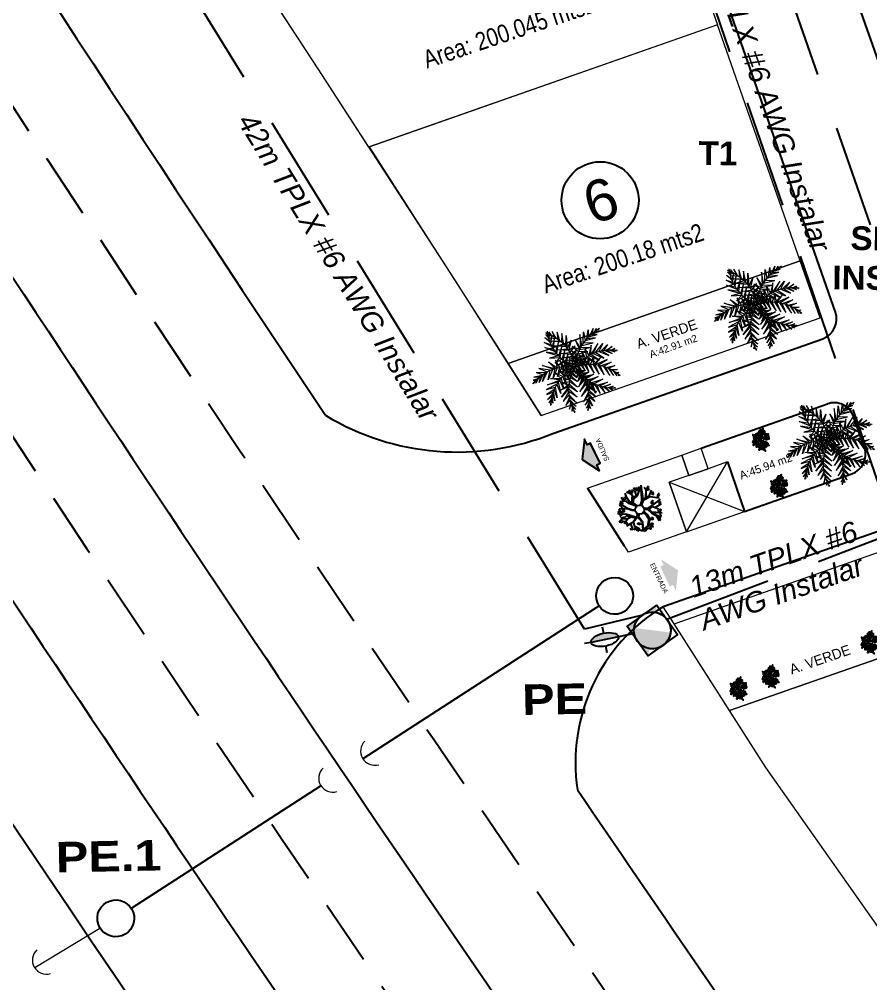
# Model space of a CAD drawing. Extents: x 604418 to 606014, y 1310869 to 1312555.
# Drawn here: x 605683.13 to 605724.48, y 1311068.61 to 1311115.45 of the extents above; entities that cross this region are included whole.
import ezdxf

# ---------------------------------------------------------------- set-up
doc = ezdxf.new("R2010")
doc.units = 0
doc.header["$MEASUREMENT"] = 0
for name, pattern in [('ACAD_ISO14W100', [24, 12, -3, 0, -3, 0, -3, 0, -3]), ('CONTINUA', [0]), ('DASHED', [0.75, 0.5, -0.25]), ('SUBTERRANEO', [4.7625, 3.175, -1.5875])]:
    doc.linetypes.add(name, pattern=pattern)
doc.layers.get('0').update_dxf_attribs({"color": 10})
doc.layers.add('1-Cartografia', color=7, linetype='Continuous', lineweight=13)
doc.layers.add('2.RED_MT_INSTALAR', color=1, linetype='ACAD_ISO14W100', lineweight=30)
for name, color, linetype in [('ANDENES-TITO', 2, 'Continuous'), ('APOYO EXISTENTE CONCRETO', 7, 'Continuous'), ('ARBOLES', 102, 'Continuous'), ('DETALLES', 7, 'Continuous'), ('FLORES', 7, 'Continuous'), ('HPC A INSTALAR', 1, 'Continuous'), ('MT A INSTALAR', 3, 'Continuous'), ('MUEBLES', 2, 'Continuous'), ('PALME-1', 82, 'Continuous'), ('parqueos', 4, 'Continuous'), ('Q01 - CALLES', 127, 'Continuous'), ('REMATES', 7, 'Continuous'), ('RETE SENCILLA', 7, 'Continuous'), ('VPORTS', 7, 'Continuous')]:
    doc.layers.add(name, color=color, linetype=linetype)
doc.styles.add('ARIAL', font='')
doc.styles.add('B', font='arial.ttf', dxfattribs={"height": 0.0254})
doc.styles.add('ROTULOS', font='arial.ttf', dxfattribs={"height": 3})
doc.styles.add('TSN - Arial Narrow', font='ARIALN.TTF')
doc.styles.get('ARIAL').set_extended_font_data('Arial Black', bold=True)
doc.linetypes.add('RAYAXXX', pattern='A,0.8,["XXX",Standard,S=0.08,R=0,X=0,Y=-0.04],-0.22', length=1.02)

# ---------------------------------------------------------------- blocks, each defined once
blk = doc.blocks.new('A$C48C97B70')
at = {"layer": 'PALME-1', "lineweight": 5}
for p, q in [((2.315, 6.6), (2.309, 6.418)), ((2.41, 6.325), (2.315, 6.6)), ((2.072, 6.54), (2.171, 6.533)), ((2.216, 6.497), (2.072, 6.54)), ((2.109, 6.384), (2.41, 6.325)), ((2.556, 6.176), (2.109, 6.384)), ((2.171, 6.148), (2.687, 6.026)), ((2.793, 5.89), (2.171, 6.148)), ((2.251, 5.877), (2.912, 5.72)), ((3.009, 5.561), (2.251, 5.877)), ((2.552, 6.547), (2.605, 6.122)), ((2.687, 6.026), (2.552, 6.547)), ((2.903, 6.407), (2.793, 5.89)), ((2.912, 5.72), (2.903, 6.407)), ((3.221, 6.198), (3.009, 5.561)), ((3.129, 5.334), (3.221, 6.198)), ((3.21, 5.152), (3.477, 5.948)), ((3.477, 5.948), (3.277, 4.976)), ((2.388, 5.472), (3.129, 5.334)), ((3.21, 5.152), (2.388, 5.472)), ((3.277, 4.976), (3.756, 5.506)), ((3.756, 5.506), (3.328, 4.818)), ((1.619, 4.431), (2.125, 3.798)), ((1.959, 3.803), (1.619, 4.431)), ((2.169, 4.399), (2.125, 3.798)), ((2.314, 3.783), (2.169, 4.399)), ((2.535, 5.1), (3.277, 4.976)), ((3.328, 4.818), (2.535, 5.1)), ((2.683, 4.767), (3.377, 4.635)), ((3.409, 4.484), (2.683, 4.767)), ((2.871, 4.392), (3.435, 4.33)), ((3.454, 4.176), (2.871, 4.392)), ((3.909, 4.977), (3.328, 4.818)), ((3.377, 4.635), (3.909, 4.977)), ((3.925, 4.65), (3.409, 4.484)), ((3.435, 4.33), (3.925, 4.65)), ((4.221, 3.864), (4.266, 4.448)), ((4.266, 4.448), (4.368, 3.915)), ((4.516, 3.959), (4.561, 4.59)), ((4.561, 4.59), (4.7, 4.004)), ((5.099, 4.709), (4.7, 4.004)), ((4.863, 4.035), (5.099, 4.709)), ((5.621, 4.675), (4.863, 4.035)), ((5.049, 4.06), (5.621, 4.675)), ((5.248, 4.076), (5.963, 4.571)), ((5.963, 4.571), (5.505, 4.079)), ((5.691, 4.07), (6.298, 4.391)), ((6.298, 4.391), (5.897, 4.047)), ((0.485, 3.926), (0.936, 3.651)), ((1.136, 3.706), (0.485, 3.926)), ((1.318, 3.745), (0.768, 3.135)), ((0.768, 3.135), (1.136, 3.706)), ((0.788, 4.157), (1.318, 3.745)), ((1.572, 3.782), (0.788, 4.157)), ((1.109, 4.315), (1.959, 3.803)), ((1.771, 3.798), (1.109, 4.315)), ((1.771, 3.798), (1.195, 3.13)), ((1.195, 3.13), (1.572, 3.782)), ((1.595, 3.144), (1.959, 3.803)), ((2.125, 3.798), (1.595, 3.144)), ((1.958, 3.173), (2.314, 3.783)), ((2.467, 3.763), (1.958, 3.173)), ((2.375, 3.225), (2.621, 3.736)), ((2.773, 3.702), (2.375, 3.225)), ((2.483, 4.305), (2.467, 3.763)), ((2.621, 3.736), (2.483, 4.305)), ((2.661, 3.273), (2.911, 3.665)), ((2.742, 4.179), (2.773, 3.702)), ((2.911, 3.665), (2.742, 4.179)), ((2.956, 4.034), (3.027, 3.628)), ((3.19, 3.57), (2.956, 4.034)), ((3.012, 4.138), (3.464, 4.032)), ((3.469, 3.911), (3.012, 4.138)), ((3.181, 3.857), (3.468, 3.739)), ((3.462, 3.617), (3.181, 3.857)), ((3.893, 4.364), (3.454, 4.176)), ((3.464, 4.032), (3.893, 4.364)), ((3.468, 3.739), (3.827, 4.113)), ((3.827, 4.113), (3.469, 3.911)), ((3.685, 3.61), (3.842, 4.104)), ((3.842, 4.104), (3.836, 3.693)), ((3.836, 3.693), (4.254, 3.401)), ((3.945, 3.747), (4.03, 4.282)), ((4.254, 3.401), (3.945, 3.747)), ((4.03, 4.282), (4.076, 3.806)), ((4.076, 3.806), (4.544, 3.399)), ((4.544, 3.399), (4.221, 3.864)), ((4.368, 3.915), (4.964, 3.413)), ((4.964, 3.413), (4.516, 3.959)), ((4.7, 4.004), (5.327, 3.442)), ((5.327, 3.442), (4.863, 4.035)), ((5.049, 4.06), (5.724, 3.492)), ((5.724, 3.492), (5.248, 4.076)), ((5.505, 4.079), (6.145, 3.565)), ((6.145, 3.565), (5.691, 4.07)), ((5.897, 4.047), (6.422, 3.625)), ((6.068, 4.019), (6.59, 4.15)), ((6.422, 3.625), (6.068, 4.019)), ((6.59, 4.15), (6.19, 3.993)), ((6.261, 3.976), (6.658, 3.683)), ((6.462, 3.919), (6.749, 3.967)), ((6.658, 3.683), (6.462, 3.919)), ((6.749, 3.967), (6.592, 3.874)), ((6.706, 3.831), (6.813, 3.725)), ((6.813, 3.725), (6.759, 3.809)), ((0.172, 3.309), (0.083, 3.188)), ((0.083, 3.188), (0.123, 3.278)), ((0.108, 3.437), (0.277, 3.37)), ((0.398, 3.434), (0.108, 3.437)), ((0.236, 3.642), (0.655, 3.551)), ((0.772, 3.596), (0.236, 3.642)), ((0.588, 3.523), (0.242, 3.171)), ((0.242, 3.171), (0.398, 3.434)), ((0.936, 3.651), (0.485, 3.15)), ((0.485, 3.15), (0.772, 3.596)), ((2.517, 3.065), (2.973, 2.919)), ((3.058, 3.034), (2.517, 3.065)), ((3.027, 3.628), (2.661, 3.273)), ((3.248, 3.258), (2.731, 3.212)), ((2.731, 3.212), (3.134, 3.129)), ((2.982, 3.339), (3.19, 3.57)), ((3.302, 3.524), (2.982, 3.339)), ((3.331, 2.658), (3.058, 3.034)), ((3.134, 3.129), (3.331, 2.658)), ((3.387, 2.981), (3.248, 3.258)), ((3.333, 3.347), (3.387, 2.981)), ((3.534, 3.189), (3.34, 2.708)), ((3.34, 2.708), (3.598, 3.029)), ((3.494, 3.304), (3.845, 3.186)), ((3.845, 3.186), (3.534, 3.189)), ((3.581, 3.546), (3.927, 3.415)), ((3.598, 3.029), (4.106, 2.989)), ((4.106, 2.989), (3.647, 2.918)), ((3.927, 3.415), (3.685, 3.61)), ((1.792, 1.596), (2.581, 2.199)), ((1.871, 2.113), (2.646, 2.352)), ((2.581, 2.199), (1.871, 2.113)), ((2.103, 2.613), (2.646, 2.352)), ((2.729, 2.522), (2.103, 2.613)), ((2.305, 2.87), (2.804, 2.657)), ((2.885, 2.79), (2.305, 2.87)), ((3.06, 1.619), (2.581, 2.199)), ((2.646, 2.352), (3.06, 1.619)), ((3.166, 1.967), (2.729, 2.522)), ((2.804, 2.657), (3.166, 1.967)), ((3.27, 2.374), (2.885, 2.79)), ((2.973, 2.919), (3.27, 2.374)), ((3.647, 2.918), (3.373, 2.451)), ((3.373, 2.451), (3.71, 2.789)), ((3.785, 2.652), (3.45, 2.173)), ((3.45, 2.173), (3.866, 2.519)), ((3.953, 2.391), (3.586, 1.876)), ((3.586, 1.876), (4.066, 2.239)), ((3.71, 2.789), (4.331, 2.805)), ((4.331, 2.805), (3.785, 2.652)), ((3.866, 2.519), (4.646, 2.527)), ((3.926, 1.441), (4.066, 2.239)), ((4.646, 2.527), (3.953, 2.391)), ((4.066, 2.239), (4.908, 2.274)), ((4.908, 2.274), (4.172, 2.112)), ((2.516, 2.023), (1.792, 1.596)), ((2.457, 1.832), (1.821, 1.24)), ((1.821, 1.24), (2.399, 1.582)), ((2.399, 1.582), (2.764, 0.846)), ((2.926, 1.242), (2.457, 1.832)), ((2.516, 2.023), (2.926, 1.242)), ((4.172, 2.112), (3.926, 1.441)), ((4.35, 1.136), (4.172, 2.112)), ((4.3, 1.974), (5.183, 1.983)), ((4.3, 1.974), (4.35, 1.136)), ((5.183, 1.983), (4.444, 1.835)), ((4.444, 1.835), (4.68, 0.999)), ((4.68, 0.999), (4.639, 1.669)), ((4.639, 1.669), (5.461, 1.659)), ((5.461, 1.659), (4.789, 1.558)), ((4.789, 1.558), (5.053, 0.924)), ((2.369, 1.398), (1.925, 0.874)), ((1.925, 0.874), (2.347, 1.192)), ((2.338, 1.019), (2.097, 0.538)), ((2.097, 0.538), (2.337, 0.894)), ((2.647, 0.589), (2.338, 1.019)), ((2.338, 0.821), (2.539, 0.37)), ((2.347, 1.192), (2.647, 0.589)), ((2.764, 0.846), (2.369, 1.398)), ((5.053, 0.924), (4.963, 1.444)), ((4.963, 1.444), (5.636, 1.437)), ((5.636, 1.437), (5.112, 1.358)), ((5.112, 1.358), (5.431, 0.925)), ((5.431, 0.925), (5.223, 1.3)), ((5.289, 1.268), (5.782, 1.241)), ((5.782, 1.241), (5.48, 1.184)), ((5.48, 1.184), (5.67, 0.964)), ((5.67, 0.964), (5.609, 1.136)), ((5.724, 1.097), (5.874, 1.11)), ((5.874, 1.11), (5.78, 1.08)), ((2.351, 0.612), (2.242, 0.343)), ((2.242, 0.343), (2.366, 0.476)), ((2.539, 0.37), (2.351, 0.612)), ((2.384, 0.355), (2.464, 0.229)), ((2.464, 0.229), (2.394, 0.298))]:
    blk.add_line(p, q, dxfattribs=at)
for points in [[(2.17, 6.478), (2.241, 6.61), (2.176, 6.535)], [(2.227, 5.436), (1.748, 5.928), (2.191, 5.641)], [(2.17, 5.812), (1.897, 6.276), (2.16, 5.937)], [(2.155, 6.219), (2.027, 6.48), (2.16, 6.356)], [(2.156, 6.01), (2.325, 6.474), (2.155, 6.219)], [(2.191, 5.641), (2.448, 6.263), (2.17, 5.812)], [(2.271, 5.255), (2.584, 6.015), (2.227, 5.436)], [(4.907, 5.267), (5.211, 5.884), (5.087, 5.37)], [(5.242, 5.447), (5.588, 5.859), (5.357, 5.498)], [(2.418, 4.824), (1.666, 5.198), (2.495, 4.652)], [(2.346, 5.01), (1.67, 5.556), (2.271, 5.255)], [(2.418, 4.824), (2.773, 5.631), (2.346, 5.01)], [(2.57, 4.504), (2.932, 5.265), (2.495, 4.652)], [(4.256, 4.754), (4.053, 5.439), (4.142, 4.634)], [(4.393, 4.884), (4.496, 5.717), (4.256, 4.754)], [(4.545, 5.014), (4.834, 5.833), (4.75, 5.166)], [(4.75, 5.166), (5.571, 5.125), (4.907, 5.267)], [(5.087, 5.37), (5.76, 5.335), (5.242, 5.447)], [(5.424, 5.526), (5.918, 5.521), (5.621, 5.597)], [(5.621, 5.597), (5.824, 5.804), (5.752, 5.637)], [(5.87, 5.669), (6.018, 5.646), (5.926, 5.682)], [(2.495, 4.652), (1.781, 4.688), (2.57, 4.504)], [(2.665, 4.34), (2.047, 4.205), (2.57, 4.504)], [(2.749, 4.211), (3.062, 4.925), (2.665, 4.34)], [(2.936, 3.961), (3.195, 4.526), (2.84, 4.084)], [(3.681, 3.983), (3.437, 4.467), (3.752, 4.108)], [(3.836, 4.239), (3.531, 4.739), (3.925, 4.367)], [(4.019, 4.489), (3.686, 5.027), (4.142, 4.634)], [(3.925, 4.367), (4.703, 4.31), (4.019, 4.489)], [(4.142, 4.634), (4.98, 4.546), (4.256, 4.754)], [(4.393, 4.884), (5.273, 4.819), (4.545, 5.014)], [(2.84, 4.084), (2.267, 3.963), (2.749, 4.211)], [(3.03, 3.852), (2.492, 3.783), (2.936, 3.961)], [(3.235, 3.642), (2.716, 3.653), (3.112, 3.763)], [(3.112, 3.763), (3.275, 4.247), (3.03, 3.852)], [(3.325, 3.56), (3.354, 3.929), (3.235, 3.642)], [(3.551, 3.72), (3.388, 4.212), (3.624, 3.876)], [(3.504, 3.607), (3.861, 3.703), (3.551, 3.72)], [(3.624, 3.876), (4.134, 3.884), (3.681, 3.983)], [(3.73, 3.458), (4.128, 3.79), (3.902, 3.447)], [(3.752, 4.108), (4.371, 4.052), (3.836, 4.239)], [(4.023, 3.434), (4.383, 3.838), (4.165, 3.413)], [(4.318, 3.383), (4.671, 3.85), (4.469, 3.347)], [(4.618, 3.304), (4.996, 3.811), (4.797, 3.243)], [(2.039, 2.865), (1.395, 3.175), (2.176, 2.959)], [(2.338, 3.057), (1.86, 3.471), (2.176, 2.959)], [(2.176, 2.959), (2.13, 2.118), (2.039, 2.865)], [(2.614, 3.199), (2.169, 3.579), (2.474, 3.131)], [(2.474, 3.131), (2.407, 2.354), (2.338, 3.057)], [(2.892, 3.311), (2.453, 3.629), (2.757, 3.26)], [(2.757, 3.26), (2.714, 2.641), (2.614, 3.199)], [(3.173, 3.397), (2.712, 3.637), (3.007, 3.35)], [(3.007, 3.35), (2.918, 2.847), (2.892, 3.311)], [(3.291, 3.426), (3.14, 3.089), (3.173, 3.397)], [(3.645, 3.048), (3.314, 2.661), (3.689, 2.935)], [(3.524, 3.316), (3.359, 2.985), (3.577, 3.207)], [(3.577, 3.207), (4.054, 3.003), (3.645, 3.048)], [(3.608, 3.461), (3.828, 3.163), (3.73, 3.458)], [(3.689, 2.935), (4.213, 2.799), (3.735, 2.799)], [(3.902, 3.447), (4.096, 2.975), (4.023, 3.434)], [(4.165, 3.413), (4.34, 2.817), (4.318, 3.383)], [(4.469, 3.347), (4.701, 2.603), (4.618, 3.304)], [(4.951, 3.181), (5.513, 3.622), (4.797, 3.243)], [(4.797, 3.243), (5.023, 2.432), (4.951, 3.181)], [(5.122, 3.102), (5.935, 3.312), (4.951, 3.181)], [(5.122, 3.102), (5.384, 2.259), (5.298, 3.008)], [(5.298, 3.008), (6.166, 3.04), (5.516, 2.873)], [(1.429, 2.305), (0.772, 2.102), (1.299, 2.143)], [(1.737, 2.622), (0.883, 2.467), (1.554, 2.443)], [(1.889, 2.751), (1.05, 2.782), (2.039, 2.865)], [(1.554, 2.443), (1.465, 1.626), (1.429, 2.305)], [(1.889, 2.751), (1.814, 1.872), (1.737, 2.622)], [(3.815, 2.498), (3.259, 1.952), (3.845, 2.347)], [(3.735, 2.799), (3.284, 2.372), (3.778, 2.649)], [(3.778, 2.649), (4.355, 2.548), (3.815, 2.498)], [(3.845, 2.347), (4.468, 2.241), (3.872, 2.159)], [(5.516, 2.873), (5.778, 2.094), (5.667, 2.764)], [(5.667, 2.764), (6.352, 2.708), (5.829, 2.634)], [(5.829, 2.634), (6.043, 1.995), (5.957, 2.518)], [(5.957, 2.518), (6.468, 2.348), (6.047, 2.431)], [(6.097, 2.378), (6.274, 1.917), (6.236, 2.221)], [(6.236, 2.221), (6.503, 2.108), (6.321, 2.114)], [(1.198, 2.002), (0.737, 1.726), (1.13, 1.897)], [(0.99, 1.652), (0.753, 1.484), (0.93, 1.529)], [(1.092, 1.835), (1.018, 1.347), (0.99, 1.652)], [(1.299, 2.143), (1.227, 1.473), (1.198, 2.002)], [(3.872, 2.159), (3.253, 1.588), (3.887, 1.994)], [(3.895, 1.806), (3.264, 1.188), (3.891, 1.606)], [(3.891, 1.606), (4.315, 0.848), (3.87, 1.351)], [(3.887, 1.994), (4.536, 1.694), (3.872, 2.159)], [(3.895, 1.806), (4.452, 1.178), (3.887, 1.994)], [(6.394, 2.016), (6.426, 1.87), (6.427, 1.969)], [(0.88, 1.418), (0.879, 1.268), (0.858, 1.364)], [(3.87, 1.351), (3.296, 0.762), (3.843, 1.166)], [(3.8, 0.963), (3.329, 0.481), (3.756, 0.796)], [(3.756, 0.796), (3.836, 0.264), (3.718, 0.676)], [(3.843, 1.166), (4.104, 0.531), (3.8, 0.963)], [(3.694, 0.607), (3.365, 0.24), (3.618, 0.413)], [(3.507, 0.179), (3.392, 0.083), (3.48, 0.128)], [(3.618, 0.413), (3.639, 0.123), (3.562, 0.288)]]:
    blk.add_lwpolyline(points, dxfattribs=at)
for centre, start, end in [((5.589, 6.144), 171.01045, 231.44645), ((6.694, 2.334), 100.47619, 160.91219), ((4.041, 0.074), 99.94926, 160.38526), ((0.46, 1.763), 329.11631, 29.5523), ((3.594, 0.025), 32.00062, 92.43661)]:
    blk.add_arc(centre, 3.435, start, end, dxfattribs=at)
at = {"layer": 'PALME-1', "lineweight": 5, "extrusion": (0, 0, -1)}
for centre, major_axis, start_param, end_param in [((0.035, 3.843), (2.429, 2.429), -0.156897, 0.89791), ((1.947, 0.368), (-2.429, 2.429), 0.182844, 1.237651), ((5.421, 0.645), (-2.429, 2.429), 0.173647, 1.228454), ((5.771, 0.927), (2.429, 2.429), 3.700109, 4.754916), ((6.759, 4.372), (-2.429, 2.429), 4.173367, 5.228174)]:
    blk.add_ellipse(centre, major_axis=major_axis, ratio=1, start_param=start_param, end_param=end_param, dxfattribs=at)
blk = doc.blocks.new('p_arbol04')
at = {"layer": 'ARBOLES', "color": 1}
for p, q in [((-2.25, 1.32), (-2.4, 1.19)), ((-2.07, 1.38), (-2.25, 1.32)), ((-1.95, 1.3), (-2.07, 1.38)), ((-0.96, 2.01), (-1.09, 1.8)), ((-1.09, 1.8), (-0.98, 1.62)), ((-0.98, 1.62), (-0.83, 1.8)), ((-0.96, 2.01), (-0.87, 1.99)), ((-0.83, 1.8), (-0.87, 1.99)), ((-0.43, 2.09), (-0.27, 1.8)), ((-0.43, 2.09), (-0.23, 2.09)), ((-0.27, 1.8), (-0.04, 1.8)), ((-0.08, 1.96), (-0.23, 2.09)), ((-0.04, 1.8), (-0.08, 1.96)), ((1.01, 1.88), (0.86, 1.75)), ((0.86, 1.75), (1.08, 1.7)), ((1.2, 1.93), (1.01, 1.88)), ((1.08, 1.7), (1.27, 1.72)), ((1.31, 1.86), (1.2, 1.93)), ((1.27, 1.72), (1.31, 1.86)), ((1.77, 1.72), (1.65, 1.51)), ((1.65, 1.51), (1.76, 1.32)), ((1.76, 1.32), (1.91, 1.51)), ((1.77, 1.72), (1.87, 1.7)), ((1.91, 1.51), (1.87, 1.7)), ((-3.09, 0.4), (-2.93, 0.1)), ((-3.09, 0.4), (-2.89, 0.4)), ((-2.93, 0.1), (-2.7, 0.1)), ((-2.74, 0.26), (-2.89, 0.4)), ((-2.7, 0.1), (-2.74, 0.26)), ((-2.4, 1.19), (-2.18, 1.14)), ((-2.18, 1.14), (-1.99, 1.16)), ((-1.99, 1.16), (-1.95, 1.3)), ((-1.69, 1.09), (-1.73, 0.95)), ((-1.73, 0.95), (-1.62, 0.77)), ((-1.54, 1.11), (-1.69, 1.09)), ((-1.62, 0.77), (-1.58, 0.79)), ((-1.58, 0.79), (-1.47, 0.9)), ((-1.47, 0.9), (-1.54, 1.11)), ((2.81, 0.63), (2.66, 0.5)), ((2.66, 0.5), (2.88, 0.45)), ((3, 0.69), (2.81, 0.63)), ((2.88, 0.45), (3.07, 0.47)), ((3.11, 0.61), (3, 0.69)), ((3.07, 0.47), (3.11, 0.61)), ((-2.61, -0.3), (-2.74, -0.51)), ((-2.74, -0.51), (-2.63, -0.69)), ((-2.63, -0.69), (-2.48, -0.51)), ((-2.61, -0.3), (-2.52, -0.32)), ((-2.48, -0.51), (-2.52, -0.32)), ((1.76, -1.09), (1.61, -1.22)), ((1.61, -1.22), (1.83, -1.28)), ((1.95, -1.04), (1.76, -1.09)), ((1.83, -1.28), (2.02, -1.25)), ((2.06, -1.12), (1.95, -1.04)), ((2.02, -1.25), (2.06, -1.12)), ((2.7, -0.32), (2.66, -0.45)), ((2.66, -0.45), (2.77, -0.64)), ((2.85, -0.29), (2.7, -0.32)), ((2.77, -0.64), (2.81, -0.61)), ((2.81, -0.61), (2.92, -0.51)), ((2.92, -0.51), (2.85, -0.29)), ((3.03, -1.09), (2.88, -1.22)), ((2.88, -1.22), (3.11, -1.28)), ((3.22, -1.04), (3.03, -1.09)), ((3.11, -1.28), (3.3, -1.25)), ((3.33, -1.12), (3.22, -1.04)), ((3.3, -1.25), (3.33, -1.12)), ((-2.87, -1.36), (-2.7, -1.65)), ((-2.87, -1.36), (-2.67, -1.36)), ((-2.7, -1.65), (-2.48, -1.65)), ((-2.52, -1.49), (-2.67, -1.36)), ((-2.48, -1.65), (-2.52, -1.49)), ((-2.24, -2.02), (-2.37, -2.23)), ((-2.37, -2.23), (-2.25, -2.42)), ((-2.25, -2.42), (-2.1, -2.23)), ((-2.24, -2.02), (-2.14, -2.05)), ((-2.1, -2.23), (-2.14, -2.05)), ((-1.67, -1.68), (-1.55, -1.62)), ((-1.61, -1.87), (-1.67, -1.68)), ((-1.52, -2.01), (-1.61, -1.87)), ((-1.55, -1.62), (-1.41, -1.72)), ((-1.41, -1.87), (-1.52, -2.01)), ((-1.41, -1.72), (-1.41, -1.87)), ((-0.02, -2.52), (0.15, -2.82)), ((-0.02, -2.52), (0.18, -2.52)), ((0.33, -2.66), (0.18, -2.52)), ((1.48, -2.55), (1.65, -2.84)), ((1.48, -2.55), (1.68, -2.55)), ((1.83, -2.68), (1.68, -2.55)), ((2.4, -1.83), (2.36, -1.97)), ((2.36, -1.97), (2.47, -2.15)), ((2.55, -1.81), (2.4, -1.83)), ((2.47, -2.15), (2.51, -2.13)), ((2.51, -2.13), (2.62, -2.02)), ((2.62, -2.02), (2.55, -1.81)), ((-1.65, -2.9), (-1.8, -3.03)), ((-1.8, -3.03), (-1.58, -3.08)), ((-1.47, -2.84), (-1.65, -2.9)), ((-1.58, -3.08), (-1.39, -3.06)), ((-1.35, -2.92), (-1.47, -2.84)), ((-1.39, -3.06), (-1.35, -2.92)), ((-1.19, -2.97), (-1.32, -3.18)), ((-0.98, -3.16), (-1.09, -3.35)), ((-1.09, -3.35), (-0.98, -3.53)), ((-0.87, -3.16), (-0.98, -3.14)), ((-0.98, -3.53), (-0.83, -3.35)), ((-0.83, -3.35), (-0.87, -3.16)), ((-0.66, -2.98), (-0.49, -3.27)), ((-0.66, -2.98), (-0.45, -2.98)), ((-0.49, -3.27), (-0.27, -3.27)), ((-0.3, -3.11), (-0.45, -2.98)), ((-0.27, -3.27), (-0.3, -3.11)), ((0.15, -2.82), (0.37, -2.82)), ((0.37, -2.82), (0.33, -2.66)), ((0.8, -3.24), (0.67, -3.45)), ((0.67, -3.45), (0.78, -3.64)), ((0.78, -3.64), (0.93, -3.45)), ((0.8, -3.24), (0.9, -3.27)), ((0.93, -3.45), (0.9, -3.27)), ((1.65, -2.84), (1.87, -2.84)), ((1.87, -2.84), (1.83, -2.68))]:
    blk.add_line(p, q, dxfattribs=at)
at = {"layer": 'ARBOLES'}
for p, q in [((-1.98, 0.65), (-1.85, 1.57)), ((-1.07, 0.75), (-1.81, 1.55)), ((-1.14, 1.51), (-1.48, 1.85)), ((-1.41, 1.11), (-1.36, 1.9)), ((-1, 0.76), (-1.21, 2.04)), ((-0.41, 1.55), (-1.03, 2.13)), ((-0.62, 1.75), (-0.41, 2.36)), ((-0.37, 1.09), (-0.41, 1.55)), ((-0.18, 0.97), (0.05, 1.88)), ((0.02, 0.88), (0.74, 1.39)), ((0.05, 1.88), (0.35, 2.36)), ((0.76, 1.7), (0.54, 2.32)), ((0.64, 1.2), (0.78, 1.37)), ((0.74, 1.39), (0.8, 2.29)), ((0.77, 1.94), (1.1, 2.18)), ((0.78, 1.37), (0.78, 1.94)), ((1.12, 1.01), (1.72, 1.99)), ((2.58, 1.48), (1.36, 0.04)), ((1.98, 0.83), (2.18, 1.57)), ((-2.49, -0.25), (-2.83, 0.07)), ((-2.14, -0.12), (-2.67, 0.51)), ((-2.08, 0.23), (-2.6, 0.6)), ((-2.08, 0.74), (-2.54, 0.81)), ((-1.77, 0.21), (-2.44, 0.25)), ((-1.72, 0.41), (-2.41, 1.04)), ((-1.77, 0.21), (-1.62, -0.24)), ((-1.19, -0.84), (-1.72, 0.41)), ((-0.78, 0.09), (-1.07, 0.75)), ((-0.71, 0.11), (-1, 0.76)), ((-0.52, -0.23), (-0.78, 0.09)), ((-0.43, -0.13), (-0.71, 0.11)), ((-0.05, 0.2), (-0.37, 1.09)), ((-0.01, 0.62), (-0.18, 0.97)), ((-0.06, 0.02), (-0.05, 0.2)), ((-0.01, 0.62), (0.02, 0.88)), ((0.12, 0.65), (0.61, 1.04)), ((0.14, 0), (0.12, 0.65)), ((0.61, 1.04), (1.16, 0.87)), ((0.7, 1.17), (0.64, 1.2)), ((0.71, 1.16), (1.12, 1.01)), ((1.03, -0.05), (1.98, 0.83)), ((1.16, 0.87), (1.57, 1.06)), ((1.36, 0.04), (1.72, -0.14)), ((1.57, 1.06), (2.28, 1.3)), ((1.72, -0.14), (2.54, 0.51)), ((1.82, -0.19), (2.38, 0.38)), ((1.98, 0.83), (2.41, 1.3)), ((2.54, 0.51), (2.64, 0.95)), ((2.54, 0.51), (2.93, 0.27)), ((-1.88, -1.05), (-2.9, -0.75)), ((-2.05, -0.21), (-2.86, -0.28)), ((-2.31, -0.92), (-2.5, -1.37)), ((-1.62, -0.24), (-2.14, -0.12)), ((-1.82, -1.07), (-2.14, -1.47)), ((-1.55, -0.37), (-2.05, -0.21)), ((-1.26, -0.98), (-1.88, -1.05)), ((-1, -1.07), (-1.82, -1.07)), ((-1.26, -0.95), (-1.55, -0.37)), ((-0.87, -0.89), (-1.19, -0.84)), ((-0.93, -1.07), (-1.04, -1.87)), ((-1, -1.07), (-0.93, -1.07)), ((-0.8, -1.07), (-0.98, -1.93)), ((-0.87, -0.89), (-0.62, -0.71)), ((-0.53, -0.91), (-0.8, -1.07)), ((-0.8, -1.07), (-0.8, -1.07)), ((-0.04, -1.18), (0.02, -1.72)), ((0.18, -1.14), (0.18, -1.72)), ((0.39, -1), (0.71, -1.35)), ((0.87, -1.33), (0.47, -0.9)), ((0.5, -0.29), (1.03, -0.05)), ((0.55, -0.43), (1.13, -0.19)), ((1.13, -0.19), (1.36, -0.12)), ((1.36, -0.12), (2.25, -0.47)), ((1.82, -0.19), (2.21, -0.35)), ((2.21, -0.35), (3, -0.03)), ((2.25, -0.47), (2.93, -1.49)), ((-2.29, -1.81), (-2.64, -1.81)), ((-2.14, -1.47), (-2.44, -2.18)), ((-2.15, -1.48), (-1.98, -2.16)), ((-1.98, -2.16), (-2.14, -2.51)), ((-1.03, -2.86), (-2.14, -2.6)), ((-0.98, -1.93), (-1.95, -2.89)), ((-1.53, -2.44), (-1.76, -2.68)), ((-1.15, -2.05), (-1.54, -2.45)), ((-0.05, -2.42), (-1.19, -2.97)), ((-1.04, -1.87), (-1.15, -2.05)), ((-0.18, -2.39), (-1.03, -2.86)), ((0.02, -1.72), (-0.18, -2.39)), ((0.18, -1.72), (-0.05, -2.42)), ((0.71, -1.35), (0.71, -2.14)), ((0.71, -2.14), (0.87, -2.79)), ((0.87, -1.51), (0.8, -2.05)), ((0.8, -2.05), (1.17, -2.44)), ((0.8, -2.23), (1.13, -3.44)), ((0.8, -2.23), (1.33, -2.67)), ((0.87, -1.33), (1.89, -1.56)), ((0.87, -1.51), (1.49, -1.63)), ((1.17, -2.44), (1.66, -3.14)), ((1.49, -1.63), (1.72, -2.42)), ((1.59, -1.97), (2.57, -2.25)), ((1.89, -1.56), (2.9, -1.74)), ((-0.74, -2.76), (-0.54, -3.53)), ((0.87, -2.79), (0.61, -3.55)), ((1.43, -2.81), (1.2, -3.37))]:
    blk.add_line(p, q, dxfattribs=at)
blk.add_circle((-0.03, -0.58), 0.6, dxfattribs=at)
blk = doc.blocks.new('FLORES-1')
at = {"color": 86, "linetype": 'Continuous'}
for p, q in [((0.05, 0.385), (0.045, 0.422)), ((0.05, 0.382), (0.061, 0.281)), ((0.054, 0.385), (0.068, 0.419)), ((-0.188, 0.272), (-0.183, 0.181)), ((-0.183, 0.181), (-0.159, 0.155)), ((-0.159, 0.155), (-0.182, 0.283)), ((-0.141, 0.099), (-0.027, -0.013)), ((-0.074, 0.088), (-0.105, 0.101)), ((-0.064, 0.077), (-0.101, 0.09)), ((0.056, 0.146), (-0.002, 0.01)), ((0.168, 0.017), (0.07, -0.012)), ((0.168, 0.017), (0.196, 0.029)), ((0.23, 0.294), (0.188, 0.231))]:
    blk.add_line(p, q, dxfattribs=at)
at = {"color": 1, "linetype": 'Continuous'}
for p, q in [((-0.183, 0.183), (-0.196, 0.169)), ((0.056, 0.146), (0.064, 0.192)), ((0.069, 0.177), (0.069, 0.199))]:
    blk.add_line(p, q, dxfattribs=at)
at = {"color": 86, "linetype": 'Continuous'}
for points in [[(-0.217, 0.356), (-0.235, 0.368), (-0.251, 0.364), (-0.223, 0.355)], [(0.062, 0.261), (-0.009, 0.344), (-0.042, 0.357), (0.067, 0.244)], [(0.041, 0.367), (-0.039, 0.398), (-0.032, 0.385), (0.038, 0.363)], [(0.078, 0.41), (0.053, 0.382)], [(0.06, 0.318), (0.146, 0.399), (0.146, 0.372), (0.056, 0.312)], [(0.102, 0.471), (0.12, 0.499), (0.122, 0.485), (0.114, 0.464)], [(0.194, 0.245), (0.178, 0.395), (0.192, 0.388), (0.198, 0.257), (0.217, 0.334), (0.218, 0.299), (0.203, 0.259)], [(0.333, 0.356), (0.368, 0.404), (0.371, 0.393), (0.338, 0.35)], [(-0.3, 0.135), (-0.385, 0.181), (-0.363, 0.19), (-0.305, 0.159)], [(-0.223, 0.04), (-0.262, -0.01), (-0.273, -0.009), (-0.233, 0.049)], [(-0.219, 0.287), (-0.27, 0.256), (-0.269, 0.243), (-0.208, 0.289)], [(-0.17, 0.299), (-0.144, 0.266), (-0.019, -0.02)], [(-0.078, 0.029), (-0.159, 0.014), (-0.167, 0.003), (-0.073, 0.029)], [(-0.136, 0.247), (-0.09, 0.317), (-0.09, 0.296), (-0.132, 0.248)], [(-0.104, 0.181), (-0.069, 0.258), (-0.065, 0.242), (-0.102, 0.175)], [(-0.071, 0.106), (-0.022, 0.181), (-0.019, 0.155), (-0.068, 0.101)], [(0.004, -0.008), (-0.032, 0.064), (-0.046, 0.045), (0.001, -0.001)], [(0.024, 0.093), (-0.016, 0.254), (-0.03, 0.244), (0.026, 0.082)], [(-0.003, 0.006), (0.12, -0.041), (0.116, -0.073), (0.006, -0.002)], [(0, 0.014), (0.133, 0.064), (0.132, 0.042), (0.004, 0.013)], [(0.044, 0.117), (0.149, 0.129), (0.134, 0.111), (0.045, 0.114)], [(0.062, 0.168), (0.163, 0.241), (0.154, 0.275), (0.06, 0.167)], [(0.129, 0.002), (0.184, -0.022), (0.193, -0.017), (0.134, 0.002)], [(0.179, 0.183), (0.282, 0.17), (0.286, 0.151), (0.178, 0.18)], [(0.196, 0.245), (0.339, 0.231), (0.342, 0.253), (0.198, 0.247)], [(0.262, 0.015), (0.304, -0.01), (0.288, -0.016), (0.26, 0.004)], [(0.264, 0.078), (0.276, 0.111), (0.287, 0.094), (0.268, 0.079)], [(-0.019, -0.02), (-0.132, -0.038), (-0.144, -0.059), (-0.021, -0.02)], [(0.01, -0.004), (-0.054, -0.123), (-0.011, -0.107), (0.004, -0.008)], [(0.006, -0.002), (0.047, -0.107), (0.08, -0.101), (0.01, -0.004)]]:
    blk.add_lwpolyline(points, dxfattribs=at)
at = {"color": 1, "linetype": 'Continuous'}
for points in [[(-0.157, 0.318), (-0.107, 0.327), (-0.161, 0.329), (-0.128, 0.346), (-0.163, 0.335), (-0.148, 0.355), (-0.167, 0.338), (-0.169, 0.36), (-0.176, 0.339), (-0.18, 0.36), (-0.181, 0.338), (-0.191, 0.359), (-0.192, 0.336), (-0.209, 0.354), (-0.2, 0.336), (-0.227, 0.342), (-0.209, 0.328), (-0.239, 0.333), (-0.212, 0.32), (-0.244, 0.321), (-0.209, 0.317), (-0.238, 0.301), (-0.202, 0.317), (-0.228, 0.286), (-0.194, 0.311), (-0.202, 0.277), (-0.182, 0.31), (-0.176, 0.275), (-0.173, 0.31), (-0.152, 0.282), (-0.163, 0.32), (-0.123, 0.296), (-0.161, 0.315)], [(0.084, 0.441), (0.152, 0.44), (0.085, 0.447), (0.124, 0.455), (0.072, 0.453), (0.087, 0.468), (0.06, 0.456), (0.064, 0.474), (0.051, 0.456), (0.05, 0.474), (0.045, 0.457), (0.036, 0.47), (0.04, 0.457), (0.023, 0.465), (0.033, 0.457), (0.015, 0.47), (0.017, 0.454), (-0.001, 0.459), (0.011, 0.451), (-0.017, 0.462), (-0.001, 0.45), (-0.035, 0.448), (-0.004, 0.442), (-0.047, 0.437), (0.006, 0.44), (-0.037, 0.419), (0.016, 0.439), (-0.004, 0.418), (0.022, 0.443), (0.016, 0.409), (0.033, 0.442), (0.036, 0.418), (0.042, 0.442), (0.05, 0.41), (0.048, 0.441), (0.076, 0.417), (0.065, 0.439), (0.107, 0.412), (0.074, 0.44), (0.127, 0.42), (0.089, 0.442)], [(0.271, 0.347), (0.243, 0.307), (0.28, 0.334), (0.258, 0.297), (0.289, 0.324), (0.268, 0.282), (0.294, 0.316), (0.29, 0.273), (0.305, 0.315), (0.317, 0.258), (0.315, 0.304), (0.35, 0.265), (0.327, 0.307), (0.374, 0.287), (0.344, 0.313), (0.369, 0.309), (0.332, 0.326), (0.352, 0.33), (0.324, 0.336), (0.331, 0.347), (0.316, 0.346), (0.319, 0.362), (0.304, 0.362), (0.306, 0.384), (0.293, 0.373), (0.294, 0.392), (0.278, 0.386), (0.273, 0.409), (0.265, 0.386), (0.251, 0.419), (0.262, 0.377), (0.224, 0.401), (0.259, 0.375), (0.21, 0.378), (0.259, 0.367), (0.215, 0.357), (0.268, 0.358), (0.22, 0.342), (0.271, 0.351), (0.226, 0.329), (0.266, 0.341)], [(-0.161, 0.17), (-0.138, 0.187), (-0.16, 0.156), (-0.125, 0.173), (-0.153, 0.149), (-0.107, 0.154), (-0.149, 0.14), (-0.102, 0.131), (-0.151, 0.128), (-0.104, 0.11), (-0.151, 0.116), (-0.105, 0.094), (-0.159, 0.11), (-0.131, 0.072), (-0.17, 0.108), (-0.151, 0.054), (-0.173, 0.105), (-0.174, 0.045), (-0.182, 0.107), (-0.196, 0.04), (-0.198, 0.11), (-0.221, 0.046), (-0.215, 0.11), (-0.243, 0.051), (-0.228, 0.109), (-0.27, 0.068), (-0.238, 0.119), (-0.29, 0.093), (-0.248, 0.129), (-0.305, 0.123), (-0.257, 0.144), (-0.311, 0.148), (-0.257, 0.153), (-0.304, 0.169), (-0.253, 0.161), (-0.287, 0.186), (-0.248, 0.17), (-0.262, 0.201), (-0.24, 0.176), (-0.237, 0.213), (-0.23, 0.179), (-0.217, 0.217), (-0.218, 0.176), (-0.199, 0.215), (-0.205, 0.178), (-0.188, 0.215), (-0.195, 0.173)], [(-0.177, 0.172), (-0.183, 0.168), (-0.179, 0.175)], [(-0.169, 0.164), (-0.172, 0.161), (-0.169, 0.165)], [(-0.166, 0.196), (-0.161, 0.206), (-0.167, 0.2)], [(-0.161, 0.176), (-0.147, 0.195), (-0.163, 0.183)], [(0.079, 0.181), (0.071, 0.145), (0.07, 0.173)], [(0.081, 0.193), (0.082, 0.199), (0.083, 0.195)], [(0.099, 0.195), (0.086, 0.154), (0.085, 0.185)], [(0.149, 0.231), (0.179, 0.239), (0.147, 0.224), (0.194, 0.21), (0.144, 0.217), (0.19, 0.193), (0.15, 0.195), (0.17, 0.167), (0.12, 0.192), (0.135, 0.159), (0.112, 0.2), (0.11, 0.152), (0.101, 0.196)], [(0.225, 0.069), (0.258, 0.082), (0.237, 0.065), (0.264, 0.069), (0.237, 0.056), (0.266, 0.058), (0.237, 0.05), (0.272, 0.045), (0.243, 0.04), (0.273, 0.027), (0.245, 0.035), (0.257, 0.006), (0.236, 0.028), (0.245, -0.007), (0.232, 0.025), (0.222, -0.015), (0.224, 0.023), (0.2, -0.002), (0.211, 0.024), (0.176, 0.009), (0.206, 0.034), (0.159, 0.034), (0.197, 0.043), (0.157, 0.052), (0.192, 0.054), (0.163, 0.077), (0.196, 0.063), (0.188, 0.095), (0.202, 0.068), (0.213, 0.106), (0.218, 0.075), (0.244, 0.104), (0.229, 0.067)]]:
    blk.add_lwpolyline(points, dxfattribs=at)
at = {"color": 50, "linetype": 'Continuous'}
for points in [[(-0.161, 0.317), (-0.16, 0.319), (-0.16, 0.324), (-0.162, 0.328), (-0.169, 0.335), (-0.171, 0.336), (-0.182, 0.337), (-0.192, 0.335), (-0.203, 0.327), (-0.207, 0.32), (-0.204, 0.314), (-0.198, 0.311), (-0.188, 0.312), (-0.178, 0.313), (-0.167, 0.315), (-0.159, 0.317)], [(0.043, 0.454), (0.04, 0.455), (0.029, 0.455), (0.02, 0.453), (0.007, 0.451), (-0.004, 0.448), (-0.008, 0.445), (-0.004, 0.442), (0.015, 0.441), (0.033, 0.442), (0.055, 0.441), (0.069, 0.441), (0.084, 0.443), (0.081, 0.452), (0.067, 0.455), (0.053, 0.455), (0.039, 0.453)], [(0.278, 0.38), (0.271, 0.381), (0.263, 0.378), (0.262, 0.372), (0.268, 0.362), (0.275, 0.351), (0.288, 0.337), (0.301, 0.321), (0.317, 0.307), (0.326, 0.313), (0.322, 0.329), (0.315, 0.34), (0.307, 0.35), (0.294, 0.366), (0.28, 0.377)], [(0.117, 0.232), (0.11, 0.234), (0.1, 0.236), (0.088, 0.236), (0.074, 0.234), (0.063, 0.228), (0.054, 0.219), (0.051, 0.211), (0.054, 0.204), (0.063, 0.201), (0.08, 0.2), (0.086, 0.199)], [(0.104, 0.197), (0.108, 0.196), (0.124, 0.195), (0.137, 0.199), (0.144, 0.211), (0.139, 0.22), (0.136, 0.222)], [(0.231, 0.049), (0.23, 0.053), (0.227, 0.057), (0.219, 0.062), (0.207, 0.062), (0.2, 0.056), (0.204, 0.049), (0.207, 0.041), (0.214, 0.031), (0.224, 0.03), (0.232, 0.031), (0.237, 0.039), (0.234, 0.048), (0.23, 0.052)]]:
    blk.add_lwpolyline(points, dxfattribs=at)
blk.add_lwpolyline([(-0.175, 0.155), (-0.175, 0.155), (-0.179, 0.155), (-0.183, 0.156), (-0.186, 0.157), (-0.188, 0.159), (-0.19, 0.16), (-0.192, 0.161), (-0.195, 0.162), (-0.205, 0.167), (-0.215, 0.171), (-0.232, 0.17), (-0.243, 0.162), (-0.249, 0.153), (-0.246, 0.139), (-0.236, 0.123), (-0.222, 0.119), (-0.202, 0.116), (-0.186, 0.113), (-0.165, 0.111), (-0.156, 0.13), (-0.161, 0.146)], close=True, dxfattribs=at)
blk = doc.blocks.new('arbusto5')
at = {"layer": 'FLORES'}
blk.add_blockref('FLORES-1', (0.144, 0.059), dxfattribs=at)
blk = doc.blocks.new('HPC A INSTALAR')
at = {"layer": 'MT A INSTALAR', "linetype": 'Continuous'}
blk.add_hatch(color=1, dxfattribs=at).paths.add_polyline_path([(597782.565, 1347563.484, 0.19384), (597783.233, 1347563.464, 0.681671), (597783.266, 1347565.129)])
at = {"color": 1, "linetype": 'Continuous'}
blk.add_ellipse((597782.924, 1347564.3), major_axis=(-0.633, 0.633), ratio=1, start_param=-0.431443, end_param=5.851742, dxfattribs=at)
blk = doc.blocks.new('ksadvb')
at = {"color": 7, "linetype": 'Continuous'}
for p, q in [((579074.891, 1339706.077), (579074.569, 1339706.42)), ((579076.202, 1339706.05), (579075.889, 1339705.731)), ((579075.24, 1339705.13), (579074.926, 1339704.81)), ((579077.063, 1339703.954), (579076.259, 1339704.742))]:
    blk.add_line(p, q, dxfattribs=at)
blk.add_ellipse((579075.576, 1339705.411), major_axis=(-0.683, 0.669), ratio=0.468258, start_param=3.141593, end_param=9.424778, dxfattribs=at)

msp = doc.modelspace()

# ---------------------------------------------------------------- hatches: boundary and pattern name
at = {"linetype": 'Continuous'}
h = msp.add_hatch(color=7, dxfattribs=at)
h.dxf.hatch_style = 1
edge = h.paths.add_edge_path()
edge.add_ellipse((605713.881, 1311085.766), major_axis=(0.89, 0.094), ratio=1, start_angle=74.4849, end_angle=109.4918, ccw=False)
edge.add_line((605714.028, 1311086.648), (605714.085, 1311086.99))
edge.add_line((605714.085, 1311086.99), (605713.496, 1311086.573))
edge = h.paths.add_edge_path()
edge.add_ellipse((605713.881, 1311085.766), major_axis=(0.89, 0.094), ratio=1, start_angle=129.0203, end_angle=197.0254, ccw=False)
edge.add_line((605713.248, 1311086.398), (605712.676, 1311085.994))
edge.add_arc((605712.184, 1311085.596), 0.633, 19.597, 38.995, ccw=False)
edge.add_line((605712.78, 1311085.808), (605713.057, 1311085.416))
edge = h.paths.add_edge_path()
edge.add_ellipse((605713.881, 1311085.766), major_axis=(0.89, 0.094), ratio=1, start_angle=221.4868, end_angle=254.629, ccw=False)
edge.add_line((605713.276, 1311085.107), (605713.678, 1311084.539))
edge.add_line((605713.678, 1311084.539), (605713.735, 1311084.883))
h = msp.add_hatch(color=7, dxfattribs=at)
h.dxf.hatch_style = 1
edge = h.paths.add_edge_path()
edge.add_ellipse((605711.568, 1311085.323), major_axis=(0.664, 0.139), ratio=0.468258, start_angle=0, end_angle=90)
edge.add_ellipse((605711.568, 1311085.323), major_axis=(0.664, 0.139), ratio=0.468258, start_angle=90, end_angle=180.4303)
edge.add_line((605710.904, 1311085.182), (605710.905, 1311085.182))
edge.add_line((605710.905, 1311085.182), (605712.232, 1311085.462))
at = {"layer": 'ANDENES-TITO'}
for points in [[(605711.311, 1311093.525), (605711.177, 1311093.808), (605711.34, 1311093.885), (605710.88, 1311094.855), (605710.717, 1311094.777), (605710.583, 1311095.061), (605710.477, 1311094.07)], [(605711.311, 1311093.525), (605711.177, 1311093.808), (605711.34, 1311093.885), (605710.88, 1311094.855), (605710.717, 1311094.777), (605710.583, 1311095.061), (605710.477, 1311094.07)], [(605714.291, 1311089.232), (605714.426, 1311088.949), (605714.263, 1311088.872), (605714.725, 1311087.903), (605714.887, 1311087.98), (605715.022, 1311087.698), (605715.126, 1311088.689)]]:
    msp.add_hatch(color=0, dxfattribs=at).paths.add_polyline_path(points)

# ---------------------------------------------------------------- linework, layer by layer
at = {"color": 32}
for p, q in [((605728.445, 1311103.188), (605715.21, 1311140.954)), ((605722.775, 1311101.218), (605711.316, 1311133.915)), ((605720.26, 1311117.456), (605721.904, 1311112.765)), ((605795.382, 1311115.317), (605714.402, 1311086.923)), ((605722.817, 1311110.16), (605724.461, 1311105.469)), ((605709.042, 1311095.335), (605722.165, 1311099.935)), ((605716.249, 1311094.62), (605722.378, 1311096.769)), ((605718.362, 1311091.55), (605723.57, 1311093.376))]:
    msp.add_line(p, q, dxfattribs=at)
at = {"color": 7, "linetype": 'Continuous'}
for p, q in [((605711.294, 1311086.962), (605699.81, 1311079.538)), ((605712.232, 1311085.462), (605710.905, 1311085.182)), ((605697.779, 1311078.226), (605688.567, 1311072.271))]:
    msp.add_line(p, q, dxfattribs=at)
at = {"color": 32}
msp.add_lwpolyline([(605724.185, 1311094.645), (605723.655, 1311096.158)], dxfattribs=at)
at = {"color": 7, "linetype": 'Continuous'}
msp.add_lwpolyline([(605714.083, 1311086.992), (605712.656, 1311085.983), (605713.676, 1311084.54), (605715.103, 1311085.55)], close=True, dxfattribs=at)
at = {"color": 254}
msp.add_circle((605711.342, 1311106.659), 1.872, dxfattribs=at)
at = {"color": 32}
for centre, radius, start, end in [((607670.58, 1312411.063), 2370.634, 211.427108, 213.685811), ((607554.041, 1312334.005), 2239.881, 211.275039, 214.751429), ((607547.338, 1312328.423), 2239.881, 211.275039, 214.751429), ((605721.774, 1311100.907), 1.048, 291.8786, 17.2528), ((605722.712, 1311095.826), 1, 19.2143, 109.5133), ((605704.401, 1311106.813), 12.381, 238.8413, 292.0132), ((605723.24, 1311094.32), 1, 289.314, 18.9706), ((605718.994, 1311079.357), 8.85, 121.2597, 188.6611), ((607670.58, 1312411.063), 2370.634, 214.215925, 214.703627)]:
    msp.add_arc(centre, radius, start, end, dxfattribs=at)
at = {"color": 7, "linetype": 'SUBTERRANEO'}
for centre, radius, start, end in [((607666.55, 1312409.161), 2370.634, 211.427108, 214.703627), ((607550.65, 1312331.387), 2239.881, 211.275039, 214.751429)]:
    msp.add_arc(centre, radius, start, end, dxfattribs=at)
at = {"layer": '1-Cartografia', "color": 9, "true_color": 0xc7c8ca}
for p, q in [((605717.038, 1311115.177), (605700.107, 1311109.243)), ((605715.305, 1311094.289), (605716.249, 1311094.62)), ((605716.592, 1311093.622), (605716.249, 1311094.62)), ((605715.647, 1311093.297), (605715.305, 1311094.289)), ((605715.532, 1311090.558), (605717.532, 1311093.964)), ((605716.592, 1311093.622), (605715.646, 1311093.297)), ((605715.646, 1311093.297), (605716.592, 1311093.622)), ((605717.532, 1311093.964), (605716.592, 1311093.622)), ((605715.514, 1311090.606), (605714.701, 1311092.972)), ((605714.701, 1311092.972), (605718.362, 1311091.55)), ((605715.532, 1311090.558), (605718.362, 1311091.55)), ((605714.933, 1311086.089), (605714.402, 1311086.923))]:
    msp.add_line(p, q, dxfattribs=at)
for points in [[(605708.485, 1311096.21), (605704.239, 1311102.873), (605697.64, 1311113.045), (605690.446, 1311124.087), (605676.139, 1311146.142), (605672.76, 1311154.111), (605676.387, 1311156.002), (605686.327, 1311158.617), (605704.318, 1311161.942), (605727.13, 1311166.559), (605756.065, 1311171.623), (605786.791, 1311177.308), (605793.742, 1311153.319), (605805.935, 1311112.954), (605810.65, 1311097.751), (605775.99, 1311086.21), (605768.7, 1311083.85), (605752.789, 1311078.474), (605726.144, 1311069.527), (605719.383, 1311079.105), (605714.933, 1311086.089)], [(605708.485, 1311096.21), (605704.239, 1311102.873), (605697.64, 1311113.045), (605690.446, 1311124.087), (605676.139, 1311146.142), (605672.76, 1311154.111), (605676.387, 1311156.002), (605686.327, 1311158.617), (605704.318, 1311161.942), (605727.13, 1311166.559), (605756.065, 1311171.623), (605786.791, 1311177.308), (605793.742, 1311153.319), (605805.935, 1311112.954), (605810.65, 1311097.751), (605775.99, 1311086.21), (605768.7, 1311083.85), (605752.789, 1311078.474), (605726.144, 1311069.527), (605719.383, 1311079.105), (605714.933, 1311086.089)], [(605717.038, 1311115.177), (605700.107, 1311109.243), (605697.64, 1311113.045), (605694.263, 1311118.229), (605713.594, 1311125.005), (605717.038, 1311115.177)], [(605721.056, 1311103.712), (605706.873, 1311098.74), (605708.485, 1311096.21), (605722.023, 1311100.954), (605721.056, 1311103.712)], [(605715.305, 1311094.289), (605715.646, 1311093.297), (605714.701, 1311092.972), (605715.532, 1311090.558), (605712.716, 1311089.57), (605710.731, 1311092.685), (605715.305, 1311094.289)], [(605712.715, 1311089.57), (605710.731, 1311092.685)], [(605712.715, 1311089.57), (605710.731, 1311092.685)], [(605725.886, 1311089.93), (605732.644, 1311092.3), (605739.041, 1311073.858), (605726.144, 1311069.527), (605719.383, 1311079.105), (605719.383, 1311079.105), (605717.62, 1311081.873), (605727.496, 1311085.336), (605725.886, 1311089.93)], [(605714.933, 1311086.089), (605725.886, 1311089.93), (605727.496, 1311085.336), (605717.62, 1311081.873), (605714.933, 1311086.089)]]:
    msp.add_lwpolyline(points, dxfattribs=at)
at = {"layer": '1-Cartografia', "color": 9, "true_color": 0xc7c8ca, "flags": 128}
msp.add_lwpolyline([(605721.056, 1311103.712), (605717.038, 1311115.177), (605700.124, 1311109.254), (605706.873, 1311098.74), (605721.056, 1311103.712)], dxfattribs=at)
at = {"layer": 'ANDENES-TITO'}
for points in [[(605711.31, 1311093.528), (605711.176, 1311093.811), (605711.339, 1311093.888), (605710.879, 1311094.858), (605710.716, 1311094.781), (605710.582, 1311095.064), (605710.476, 1311094.073), (605711.31, 1311093.528)], [(605711.311, 1311093.525), (605711.177, 1311093.808), (605711.34, 1311093.885), (605710.88, 1311094.855), (605710.717, 1311094.777), (605710.583, 1311095.061), (605710.477, 1311094.07), (605711.311, 1311093.525)]]:
    msp.add_lwpolyline(points, dxfattribs=at)
at = {"layer": 'ANDENES-TITO', "color": 18, "true_color": 0x000000}
msp.add_lwpolyline([(605711.311, 1311093.525), (605711.177, 1311093.808), (605711.34, 1311093.885), (605710.88, 1311094.855), (605710.717, 1311094.777), (605710.583, 1311095.061), (605710.477, 1311094.07), (605711.311, 1311093.525)], dxfattribs=at)
at = {"layer": 'APOYO EXISTENTE CONCRETO', "color": 1, "linetype": 'Continuous'}
for centre, major_axis in [((605712.045, 1311087.448), (-0.501, 0.741)), ((605713.878, 1311085.768), (0.084, 0.891)), ((605713.878, 1311085.768), (0.084, 0.891)), ((605713.878, 1311085.768), (0.084, 0.891)), ((605687.816, 1311071.785), (-0.483, 0.753))]:
    msp.add_ellipse(centre, major_axis=major_axis, ratio=1, start_param=-0.431443, end_param=5.851742, dxfattribs=at)
at = {"layer": 'DETALLES', "color": 94, "linetype": 'DASHED', "ltscale": 10.5}
for p, q in [((605725.34, 1311091.535), (605710.915, 1311133.437)), ((605710.581, 1311085.836), (605690.243, 1311118.782)), ((605714.589, 1311086.311), (605724.865, 1311090.232)), ((605713.4, 1311086.509), (605710.581, 1311085.836))]:
    msp.add_line(p, q, dxfattribs=at)
at = {"layer": 'parqueos', "color": 9, "true_color": 0xc7c8ca}
for p, q in [((605717.532, 1311093.964), (605718.362, 1311091.55)), ((605710.731, 1311092.685), (605712.515, 1311089.885))]:
    msp.add_line(p, q, dxfattribs=at)
at = {"layer": 'REMATES', "color": 7, "lineweight": 9}
for centre in [(605700.388, 1311079.903), (605698.356, 1311078.594)]:
    msp.add_ellipse(centre, major_axis=(-0.661, 0.173), ratio=1, start_param=-0.550654, end_param=2.12145, dxfattribs=at)
at = {"layer": 'RETE SENCILLA', "color": 7, "lineweight": 9}
msp.add_line((605683.883, 1311069.392), (605687.042, 1311071.309), dxfattribs=at)
msp.add_ellipse((605684.449, 1311069.761), major_axis=(-0.661, 0.173), ratio=1, start_param=-0.550654, end_param=2.12145, dxfattribs=at)
at = {"layer": 'VPORTS', "color": 251, "linetype": 'RAYAXXX', "ltscale": 10}
msp.add_arc((607542.229, 1312325.208), 2239.881, 211.596367, 214.751429, dxfattribs=at)

# ---------------------------------------------------------------- block references
at = {"color": 7, "linetype": 'Continuous', "xscale": 0.709687795790541, "yscale": 0.709687795790541, "zscale": 0.709687795790541, "rotation": 56.24433870084703}
msp.add_blockref('ksadvb', (1167845.381, 441105.694), dxfattribs=at)
at = {"layer": 'ARBOLES', "xscale": 0.3581573096040422, "yscale": 0.3581573096040422, "zscale": 0.3581573096040422, "rotation": 48.57546149059794}
msp.add_blockref('p_arbol04', (605713.112, 1311091.782), dxfattribs=at)
at = {"layer": 'HPC A INSTALAR', "linetype": 'Continuous', "rotation": 285.7067847867813}
msp.add_blockref('HPC A INSTALAR', (-853360.433, 1521742.177), dxfattribs=at)
at = {"layer": 'MUEBLES', "linetype": 'Continuous', "xscale": -1.417112015813753, "yscale": 1.417112015653547, "zscale": 1.417112015818895, "rotation": 292.0945269993258}
for p in [(605718.93, 1311094.664), (605719.811, 1311092.408), (605724.208, 1311084.824), (605719.402, 1311083.163), (605717.841, 1311082.575)]:
    msp.add_blockref('arbusto5', p, dxfattribs=at)
at = {"layer": 'PALME-1', "xscale": -0.6407901816258526, "yscale": 0.6407901816258526, "zscale": 0.6407901816258526, "rotation": 61.92829961941003}
for p in [(605721.954, 1311102.488), (605713.127, 1311099.461), (605725.488, 1311095.869)]:
    msp.add_blockref('A$C48C97B70', p, dxfattribs=at)

# ---------------------------------------------------------------- texts
at = {"color": 254, "style": 'ROTULOS'}
msp.add_text('6', height=2.014, rotation=18.5755, dxfattribs=at).set_placement((605710.951, 1311105.462))
at = {"color": 0, "linetype": 'Continuous', "lineweight": 25, "ltscale": 0.1, "char_height": 0.87404, "width": 14.13316, "attachment_point": 1, "rotation": 18.5755, "style": 'TSN - Arial Narrow'}
for s, insert in [('\\pi-2.62211,l4.37019,t4.37019;Area: 200.045 mts2', (605700.991, 1311113.323)), ('\\pi-2.62211,l4.37019,t4.37019;Area: 200.18 mts2', (605706.767, 1311102.402))]:
    msp.add_mtext(s, dxfattribs=dict(at, insert=insert))
at = {"color": 152, "true_color": 0x2776bb, "insert": (605716.132, 1311109.532, -198.6), "char_height": 1.1523, "attachment_point": 1, "rotation": 359.2488}
msp.add_mtext_dynamic_manual_height_columns('\\A1;{\\fArial|b1|i0|c0|p34;\\C165;\\c11495262;T1}', width=2.07389, gutter_width=12.5, heights=[1.395], dxfattribs=at)
at = {"color": 1, "insert": (605721.852, 1311105.421, -198.63), "char_height": 1.1523, "attachment_point": 1, "rotation": 359.2488}
msp.add_mtext_dynamic_manual_height_columns('\\A1;\\pi1.66057;{\\fArial|b1|i0|c0|p34;SE REALIZARA LA \\P\\pi0.80577;INSTALACIÓN DE CT \\P\\pi5.19135;1X75KVA,   \\P\\pi4.71385;7.6/13.2KV,    \\P\\pi5.44602;120-240V\\P\\pi0;^I GRD-3040}', width=17.74454, gutter_width=12.5, heights=[0], dxfattribs=at)
at = {"color": 30, "true_color": 0xf26722, "char_height": 0.4925, "width": 4.64313, "attachment_point": 5, "rotation": 18.9389}
for insert in [(605714.581, 1311100.168), (605722.018, 1311084.358)]:
    msp.add_mtext('A. VERDE', dxfattribs=dict(at, insert=insert))
at = {"color": 5, "attachment_point": 5}
for s, insert, char_height, rotation in [('{\\C7;A:42.91 m2}', (605714.901, 1311099.571), 0.35564, 19.8701), ('{\\C7;A:45.94 m2}', (605719.392, 1311093.733), 0.3912, 19.9196)]:
    msp.add_mtext(s, dxfattribs=dict(at, insert=insert, char_height=char_height, rotation=rotation))
at = {"layer": '2.RED_MT_INSTALAR', "linetype": 'CONTINUA', "lineweight": -3, "ltscale": 1.5, "style": 'ARIAL'}
for s, p in [('PE', (605707.566, 1311081.662, 163.84)), ('PE.1', (605684.917, 1311074.013, 163.84))]:
    msp.add_text(s, height=1.481, rotation=1.158, dxfattribs=at).set_placement(p)
at = {"layer": 'DETALLES', "color": 94, "linetype": 'DASHED', "ltscale": 10.5, "char_height": 1, "attachment_point": 1}
for s, insert, width, rotation in [('\\A1;\\pi2.06559;{\\fArial|b0|i1|c0|p34;46m TPLX #6 AWG Instalar}', (605716.11, 1311122.593), 21.42449, 289.5588), ('\\A1;\\pi2.06559;{\\fArial|b0|i1|c0|p34;42m TPLX #6 AWG Instalar}', (605693.462, 1311112.779), 21.42449, 301.605), ('\\A1;\\pi0.53348;{\\fArial|b0|i1|c0|p34;13m TPLX #6 \\P\\pi0.49562;AWG Instalar}', (605715.051, 1311088.116), 9.41825, 19.2748)]:
    msp.add_mtext(s, dxfattribs=dict(at, insert=insert, width=width, rotation=rotation))
at = {"layer": 'Q01 - CALLES', "color": 0, "style": 'B'}
for s, rotation, p in [('SALIDA', 113.5644, (605711.794, 1311094.047)), ('ENTRADA', 295.7588, (605713.752, 1311088.968))]:
    msp.add_text(s, height=0.2381, rotation=rotation, dxfattribs=at).set_placement(p)

doc.saveas('drawing.dxf')
